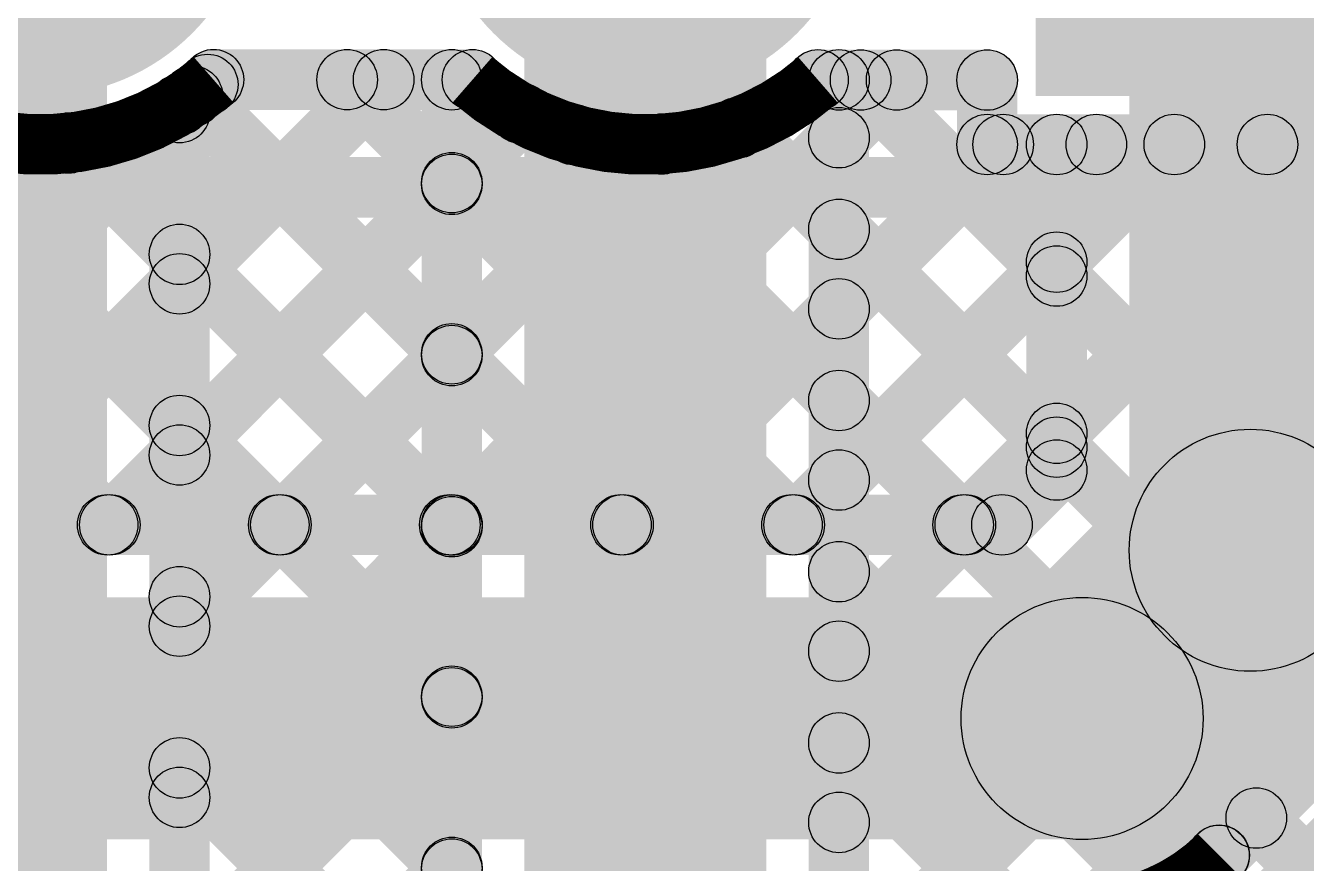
# Model space of a CAD drawing. Header units: millimetres. Extents: x -0.22 to 4.11, y -0.25 to 2.01.
# Drawn here: x 2.1508 to 2.3625, y 1.6149 to 1.7533 of the extents above; entities that cross this region are included whole.
import ezdxf

# ---------------------------------------------------------------- set-up
doc = ezdxf.new("R2010")
doc.units = ezdxf.units.MM
doc.header["$MEASUREMENT"] = 0
for name, color, linetype in [('BottomLayer', 5, 'Continuous'), ('BottomOverlay', 54, 'Continuous'), ('BottomSolder', 6, 'Continuous'), ('Mechanical2', 216, 'Continuous'), ('MultiLayer', 9, 'Continuous'), ('TopLayer', 1, 'Continuous'), ('TopSolder', 216, 'Continuous')]:
    doc.layers.add(name, color=color, linetype=linetype)

# ---------------------------------------------------------------- blocks, each defined once
blk = doc.blocks.new('HDR1X10_B_9')
at = {"layer": 'BottomLayer'}
blk.add_hatch(color=5, dxfattribs=at).paths.add_polyline_path([(-0.0315, 0.0315), (0.0315, 0.0315), (0.0315, -0.0315), (-0.0315, -0.0315)])
h = blk.add_hatch(color=5, dxfattribs=at)
edge = h.paths.add_edge_path()
edge.add_arc((0.1, 0), 0.0315, 0, 360)
h = blk.add_hatch(color=5, dxfattribs=at)
edge = h.paths.add_edge_path()
edge.add_arc((0.2, 0), 0.0315, 0, 360)
at = {"layer": 'BottomOverlay'}
blk.add_hatch(color=54, dxfattribs=at).paths.add_polyline_path([(0.95, 0.05394), (0.95, 0.04606), (-0.05, 0.04606), (-0.05, 0.05394)])
at = {"layer": 'BottomSolder'}
blk.add_hatch(color=6, dxfattribs=at).paths.add_polyline_path([(-0.0355, 0.0355), (0.0355, 0.0355), (0.0355, -0.0355), (-0.0355, -0.0355)])
h = blk.add_hatch(color=6, dxfattribs=at)
edge = h.paths.add_edge_path()
edge.add_arc((0.1, 0), 0.0355, 0, 360)
h = blk.add_hatch(color=6, dxfattribs=at)
edge = h.paths.add_edge_path()
edge.add_arc((0.2, 0), 0.0355, 0, 360)
at = {"layer": 'MultiLayer'}
blk.add_hatch(color=9, dxfattribs=at).paths.add_polyline_path([(-0.0315, 0.0315), (0.0315, 0.0315), (0.0315, -0.0315), (-0.0315, -0.0315)])
h = blk.add_hatch(color=9, dxfattribs=at)
edge = h.paths.add_edge_path()
edge.add_arc((0.1, 0), 0.0315, 0, 360)
h = blk.add_hatch(color=9, dxfattribs=at)
edge = h.paths.add_edge_path()
edge.add_arc((0.2, 0), 0.0315, 0, 360)
at = {"layer": 'TopLayer'}
blk.add_hatch(color=1, dxfattribs=at).paths.add_polyline_path([(-0.0315, 0.0315), (0.0315, 0.0315), (0.0315, -0.0315), (-0.0315, -0.0315)])
h = blk.add_hatch(color=1, dxfattribs=at)
edge = h.paths.add_edge_path()
edge.add_arc((0.1, 0), 0.0315, 0, 360)
h = blk.add_hatch(color=1, dxfattribs=at)
edge = h.paths.add_edge_path()
edge.add_arc((0.2, 0), 0.0315, 0, 360)
at = {"layer": 'TopSolder'}
blk.add_hatch(color=216, dxfattribs=at).paths.add_polyline_path([(-0.0355, 0.0355), (0.0355, 0.0355), (0.0355, -0.0355), (-0.0355, -0.0355)])
h = blk.add_hatch(color=216, dxfattribs=at)
edge = h.paths.add_edge_path()
edge.add_arc((0.1, 0), 0.0355, 0, 360)
h = blk.add_hatch(color=216, dxfattribs=at)
edge = h.paths.add_edge_path()
edge.add_arc((0.2, 0), 0.0355, 0, 360)

msp = doc.modelspace()

# ---------------------------------------------------------------- hatches: boundary and pattern name
at = {"layer": 'BottomLayer'}
for points in [[(2.16422, 1.32642), (2.14222, 1.32642), (2.14222, 1.77713), (2.16422, 1.77713)], [(2.27322, 0.93203), (2.23322, 0.93203), (2.23322, 1.77713), (2.27322, 1.77713)], [(2.18182, 1.73936), (2.18182, 1.74936), (2.22122, 1.74934), (2.22121, 1.73934)], [(2.18182, 1.73936), (2.18182, 1.74936), (2.22122, 1.74934), (2.22121, 1.73934)], [(2.28522, 1.73931), (2.28522, 1.74931), (2.30972, 1.74929), (2.30972, 1.73929)], [(2.28522, 1.73931), (2.28522, 1.74931), (2.30972, 1.74929), (2.30972, 1.73929)], [(2.17975, 1.70708), (2.17268, 1.71415), (2.20641, 1.74788), (2.21348, 1.74081)], [(2.17975, 1.70708), (2.17268, 1.71415), (2.20641, 1.74788), (2.21348, 1.74081)], [(2.17975, 1.73536), (2.17268, 1.74243), (2.17735, 1.7471), (2.18442, 1.74003)], [(2.17975, 1.73536), (2.17268, 1.74243), (2.17735, 1.7471), (2.18442, 1.74003)], [(2.20038, 1.74081), (2.20745, 1.74788), (2.22475, 1.73058), (2.21768, 1.72351)], [(2.20038, 1.74081), (2.20745, 1.74788), (2.22475, 1.73058), (2.21768, 1.72351)], [(2.28875, 1.73123), (2.28168, 1.7383), (2.29122, 1.74784), (2.29829, 1.74077)], [(2.28875, 1.73123), (2.28168, 1.7383), (2.29122, 1.74784), (2.29829, 1.74077)], [(2.28875, 1.61809), (2.28168, 1.62516), (2.4043, 1.74778), (2.41137, 1.74071)], [(2.28875, 1.61809), (2.28168, 1.62516), (2.4043, 1.74778), (2.41137, 1.74071)], [(2.28875, 1.5898), (2.28168, 1.59688), (2.43257, 1.74776), (2.43964, 1.74069)], [(2.28875, 1.5898), (2.28168, 1.59688), (2.43257, 1.74776), (2.43964, 1.74069)], [(2.28875, 1.56152), (2.28168, 1.56859), (2.46084, 1.74775), (2.46791, 1.74068)], [(2.28875, 1.56152), (2.28168, 1.56859), (2.46084, 1.74775), (2.46791, 1.74068)], [(2.28875, 1.53324), (2.28168, 1.54031), (2.48911, 1.74773), (2.49618, 1.74066)], [(2.28875, 1.53324), (2.28168, 1.54031), (2.48911, 1.74773), (2.49618, 1.74066)], [(2.28528, 1.74077), (2.29235, 1.74784), (3.68407, 0.35612), (3.677, 0.34905)], [(2.28528, 1.74077), (2.29235, 1.74784), (3.68407, 0.35612), (3.677, 0.34905)], [(2.17482, 1.73809), (2.18189, 1.74516), (2.22475, 1.7023), (2.21768, 1.69523)], [(2.17482, 1.73809), (2.18189, 1.74516), (2.22475, 1.7023), (2.21768, 1.69523)], [(2.22622, 0.94529), (2.21622, 0.94529), (2.21622, 1.74434), (2.22622, 1.74434)], [(2.22622, 0.94529), (2.21622, 0.94529), (2.21622, 1.74434), (2.22622, 1.74434)], [(2.29022, 0.93203), (2.28022, 0.93203), (2.28022, 1.74431), (2.29022, 1.74431)], [(2.29022, 0.93203), (2.28022, 0.93203), (2.28022, 1.74431), (2.29022, 1.74431)], [(2.31472, 1.73363), (2.30472, 1.73363), (2.30472, 1.74429), (2.31472, 1.74429)], [(2.31472, 1.73363), (2.30472, 1.73363), (2.30472, 1.74429), (2.31472, 1.74429)], [(2.18122, 1.33258), (2.17122, 1.33258), (2.17122, 1.74021), (2.18122, 1.74021)], [(2.18122, 1.33258), (2.17122, 1.33258), (2.17122, 1.74021), (2.18122, 1.74021)], [(2.30972, 1.72863), (2.30972, 1.73863), (2.39671, 1.73863), (2.39671, 1.72863)], [(2.30972, 1.72863), (2.30972, 1.73863), (2.39671, 1.73863), (2.39671, 1.72863)], [(2.28875, 1.64637), (2.28168, 1.65344), (2.3654, 1.73717), (2.37248, 1.7301)], [(2.28875, 1.67466), (2.28168, 1.68173), (2.33712, 1.73717), (2.34419, 1.7301)], [(2.28875, 1.70294), (2.28168, 1.71001), (2.30884, 1.73717), (2.31591, 1.7301)], [(2.28875, 1.64637), (2.28168, 1.65344), (2.3654, 1.73717), (2.37248, 1.7301)], [(2.28875, 1.67466), (2.28168, 1.68173), (2.33712, 1.73717), (2.34419, 1.7301)], [(2.28875, 1.70294), (2.28168, 1.71001), (2.30884, 1.73717), (2.31591, 1.7301)], [(2.32424, 1.7301), (2.33131, 1.73717), (3.68407, 0.38441), (3.677, 0.37734)], [(2.32424, 1.7301), (2.33131, 1.73717), (3.68407, 0.38441), (3.677, 0.37734)], [(2.35252, 1.7301), (2.35959, 1.73717), (3.68407, 0.41269), (3.677, 0.40562)], [(2.35252, 1.7301), (2.35959, 1.73717), (3.68407, 0.41269), (3.677, 0.40562)], [(2.17975, 1.67879), (2.17268, 1.68587), (2.21768, 1.73087), (2.22475, 1.72379)], [(2.17975, 1.67879), (2.17268, 1.68587), (2.21768, 1.73087), (2.22475, 1.72379)], [(2.28168, 1.71608), (2.28875, 1.72315), (3.68407, 0.32784), (3.677, 0.32077)], [(2.28168, 1.71608), (2.28875, 1.72315), (3.68407, 0.32784), (3.677, 0.32077)], [(2.17268, 1.71194), (2.17975, 1.71902), (2.22475, 1.67402), (2.21768, 1.66694)], [(2.17268, 1.71194), (2.17975, 1.71902), (2.22475, 1.67402), (2.21768, 1.66694)], [(2.17975, 1.65051), (2.17268, 1.65758), (2.21768, 1.70258), (2.22475, 1.69551)], [(2.17975, 1.65051), (2.17268, 1.65758), (2.21768, 1.70258), (2.22475, 1.69551)], [(2.28168, 1.6878), (2.28875, 1.69487), (3.68407, 0.29955), (3.677, 0.29248)], [(2.28168, 1.6878), (2.28875, 1.69487), (3.68407, 0.29955), (3.677, 0.29248)], [(2.17268, 1.68366), (2.17975, 1.69073), (2.22475, 1.64573), (2.21768, 1.63866)], [(2.17268, 1.68366), (2.17975, 1.69073), (2.22475, 1.64573), (2.21768, 1.63866)], [(2.17975, 1.62223), (2.17268, 1.6293), (2.21768, 1.6743), (2.22475, 1.66723)], [(2.17975, 1.62223), (2.17268, 1.6293), (2.21768, 1.6743), (2.22475, 1.66723)], [(2.28168, 1.65951), (2.28875, 1.66658), (3.68407, 0.27127), (3.677, 0.2642)], [(2.28168, 1.65951), (2.28875, 1.66658), (3.68407, 0.27127), (3.677, 0.2642)], [(2.17268, 1.65538), (2.17975, 1.66245), (2.22475, 1.61745), (2.21768, 1.61038)], [(2.17268, 1.65538), (2.17975, 1.66245), (2.22475, 1.61745), (2.21768, 1.61038)], [(2.17975, 1.59394), (2.17268, 1.60101), (2.21768, 1.64601), (2.22475, 1.63894)], [(2.17975, 1.59394), (2.17268, 1.60101), (2.21768, 1.64601), (2.22475, 1.63894)], [(2.28168, 1.63123), (2.28875, 1.6383), (3.68407, 0.24298), (3.677, 0.23591)], [(2.28168, 1.63123), (2.28875, 1.6383), (3.68407, 0.24298), (3.677, 0.23591)], [(2.17268, 1.62709), (2.17975, 1.63416), (2.22475, 1.58916), (2.21768, 1.58209)], [(2.17268, 1.62709), (2.17975, 1.63416), (2.22475, 1.58916), (2.21768, 1.58209)], [(2.17975, 1.56566), (2.17268, 1.57273), (2.21768, 1.61773), (2.22475, 1.61066)], [(2.17975, 1.56566), (2.17268, 1.57273), (2.21768, 1.61773), (2.22475, 1.61066)]]:
    msp.add_hatch(color=5, dxfattribs=at).paths.add_polyline_path(points)
h = msp.add_hatch(color=5, dxfattribs=at)
edge = h.paths.add_edge_path()
edge.add_arc((2.18182, 1.74436), 0.005, 0, 360)
h = msp.add_hatch(color=5, dxfattribs=at)
edge = h.paths.add_edge_path()
edge.add_arc((2.18182, 1.74436), 0.005, 0, 360)
h = msp.add_hatch(color=5, dxfattribs=at)
edge = h.paths.add_edge_path()
edge.add_arc((2.18182, 1.74436), 0.005, 0, 360)
h = msp.add_hatch(color=5, dxfattribs=at)
edge = h.paths.add_edge_path()
edge.add_arc((2.18182, 1.74436), 0.005, 0, 360)
h = msp.add_hatch(color=5, dxfattribs=at)
edge = h.paths.add_edge_path()
edge.add_arc((2.20392, 1.74435), 0.005, 0, 360)
h = msp.add_hatch(color=5, dxfattribs=at)
edge = h.paths.add_edge_path()
edge.add_arc((2.20392, 1.74435), 0.005, 0, 360)
h = msp.add_hatch(color=5, dxfattribs=at)
edge = h.paths.add_edge_path()
edge.add_arc((2.20995, 1.74435), 0.005, 0, 360)
h = msp.add_hatch(color=5, dxfattribs=at)
edge = h.paths.add_edge_path()
edge.add_arc((2.20995, 1.74435), 0.005, 0, 360)
h = msp.add_hatch(color=5, dxfattribs=at)
edge = h.paths.add_edge_path()
edge.add_arc((2.22122, 1.74434), 0.005, 0, 360)
h = msp.add_hatch(color=5, dxfattribs=at)
edge = h.paths.add_edge_path()
edge.add_arc((2.22122, 1.74434), 0.005, 0, 360)
h = msp.add_hatch(color=5, dxfattribs=at)
edge = h.paths.add_edge_path()
edge.add_arc((2.22122, 1.74434), 0.005, 0, 360)
h = msp.add_hatch(color=5, dxfattribs=at)
edge = h.paths.add_edge_path()
edge.add_arc((2.22122, 1.74434), 0.005, 0, 360)
h = msp.add_hatch(color=5, dxfattribs=at)
edge = h.paths.add_edge_path()
edge.add_arc((2.28522, 1.74431), 0.005, 0, 360)
h = msp.add_hatch(color=5, dxfattribs=at)
edge = h.paths.add_edge_path()
edge.add_arc((2.28522, 1.74431), 0.005, 0, 360)
h = msp.add_hatch(color=5, dxfattribs=at)
edge = h.paths.add_edge_path()
edge.add_arc((2.28522, 1.74431), 0.005, 0, 360)
h = msp.add_hatch(color=5, dxfattribs=at)
edge = h.paths.add_edge_path()
edge.add_arc((2.28522, 1.74431), 0.005, 0, 360)
h = msp.add_hatch(color=5, dxfattribs=at)
edge = h.paths.add_edge_path()
edge.add_arc((2.28881, 1.7443), 0.005, 0, 360)
h = msp.add_hatch(color=5, dxfattribs=at)
edge = h.paths.add_edge_path()
edge.add_arc((2.28881, 1.7443), 0.005, 0, 360)
h = msp.add_hatch(color=5, dxfattribs=at)
edge = h.paths.add_edge_path()
edge.add_arc((2.29476, 1.7443), 0.005, 0, 360)
h = msp.add_hatch(color=5, dxfattribs=at)
edge = h.paths.add_edge_path()
edge.add_arc((2.29476, 1.7443), 0.005, 0, 360)
h = msp.add_hatch(color=5, dxfattribs=at)
edge = h.paths.add_edge_path()
edge.add_arc((2.30972, 1.74429), 0.005, 0, 360)
h = msp.add_hatch(color=5, dxfattribs=at)
edge = h.paths.add_edge_path()
edge.add_arc((2.30972, 1.74429), 0.005, 0, 360)
h = msp.add_hatch(color=5, dxfattribs=at)
edge = h.paths.add_edge_path()
edge.add_arc((2.30972, 1.74429), 0.005, 0, 360)
h = msp.add_hatch(color=5, dxfattribs=at)
edge = h.paths.add_edge_path()
edge.add_arc((2.30972, 1.74429), 0.005, 0, 360)
h = msp.add_hatch(color=5, dxfattribs=at)
edge = h.paths.add_edge_path()
edge.add_arc((2.18088, 1.74356), 0.005, 0, 360)
h = msp.add_hatch(color=5, dxfattribs=at)
edge = h.paths.add_edge_path()
edge.add_arc((2.18088, 1.74356), 0.005, 0, 360)
h = msp.add_hatch(color=5, dxfattribs=at)
edge = h.paths.add_edge_path()
edge.add_arc((2.17622, 1.74021), 0.005, 0, 360)
h = msp.add_hatch(color=5, dxfattribs=at)
edge = h.paths.add_edge_path()
edge.add_arc((2.17622, 1.74021), 0.005, 0, 360)
h = msp.add_hatch(color=5, dxfattribs=at)
edge = h.paths.add_edge_path()
edge.add_arc((2.17622, 1.74021), 0.005, 0, 360)
h = msp.add_hatch(color=5, dxfattribs=at)
edge = h.paths.add_edge_path()
edge.add_arc((2.17622, 1.74021), 0.005, 0, 360)
h = msp.add_hatch(color=5, dxfattribs=at)
edge = h.paths.add_edge_path()
edge.add_arc((2.17835, 1.74163), 0.005, 0, 360)
h = msp.add_hatch(color=5, dxfattribs=at)
edge = h.paths.add_edge_path()
edge.add_arc((2.17835, 1.74163), 0.005, 0, 360)
h = msp.add_hatch(color=5, dxfattribs=at)
edge = h.paths.add_edge_path()
edge.add_arc((2.17622, 1.7389), 0.005, 0, 360)
h = msp.add_hatch(color=5, dxfattribs=at)
edge = h.paths.add_edge_path()
edge.add_arc((2.17622, 1.7389), 0.005, 0, 360)
h = msp.add_hatch(color=5, dxfattribs=at)
edge = h.paths.add_edge_path()
edge.add_arc((2.28522, 1.73476), 0.005, 0, 360)
h = msp.add_hatch(color=5, dxfattribs=at)
edge = h.paths.add_edge_path()
edge.add_arc((2.28522, 1.73476), 0.005, 0, 360)
h = msp.add_hatch(color=5, dxfattribs=at)
edge = h.paths.add_edge_path()
edge.add_arc((2.30972, 1.73363), 0.005, 0, 360)
h = msp.add_hatch(color=5, dxfattribs=at)
edge = h.paths.add_edge_path()
edge.add_arc((2.30972, 1.73363), 0.005, 0, 360)
h = msp.add_hatch(color=5, dxfattribs=at)
edge = h.paths.add_edge_path()
edge.add_arc((2.30972, 1.73363), 0.005, 0, 360)
h = msp.add_hatch(color=5, dxfattribs=at)
edge = h.paths.add_edge_path()
edge.add_arc((2.30972, 1.73363), 0.005, 0, 360)
h = msp.add_hatch(color=5, dxfattribs=at)
edge = h.paths.add_edge_path()
edge.add_arc((2.31237, 1.73363), 0.005, 0, 360)
h = msp.add_hatch(color=5, dxfattribs=at)
edge = h.paths.add_edge_path()
edge.add_arc((2.31237, 1.73363), 0.005, 0, 360)
h = msp.add_hatch(color=5, dxfattribs=at)
edge = h.paths.add_edge_path()
edge.add_arc((2.32777, 1.73363), 0.005, 0, 360)
h = msp.add_hatch(color=5, dxfattribs=at)
edge = h.paths.add_edge_path()
edge.add_arc((2.32777, 1.73363), 0.005, 0, 360)
h = msp.add_hatch(color=5, dxfattribs=at)
edge = h.paths.add_edge_path()
edge.add_arc((2.34066, 1.73363), 0.005, 0, 360)
h = msp.add_hatch(color=5, dxfattribs=at)
edge = h.paths.add_edge_path()
edge.add_arc((2.34066, 1.73363), 0.005, 0, 360)
h = msp.add_hatch(color=5, dxfattribs=at)
edge = h.paths.add_edge_path()
edge.add_arc((2.35606, 1.73363), 0.005, 0, 360)
h = msp.add_hatch(color=5, dxfattribs=at)
edge = h.paths.add_edge_path()
edge.add_arc((2.35606, 1.73363), 0.005, 0, 360)
h = msp.add_hatch(color=5, dxfattribs=at)
edge = h.paths.add_edge_path()
edge.add_arc((2.22122, 1.72733), 0.005, 0, 360)
h = msp.add_hatch(color=5, dxfattribs=at)
edge = h.paths.add_edge_path()
edge.add_arc((2.22122, 1.72733), 0.005, 0, 360)
h = msp.add_hatch(color=5, dxfattribs=at)
edge = h.paths.add_edge_path()
edge.add_arc((2.22122, 1.72705), 0.005, 0, 360)
h = msp.add_hatch(color=5, dxfattribs=at)
edge = h.paths.add_edge_path()
edge.add_arc((2.22122, 1.72705), 0.005, 0, 360)
h = msp.add_hatch(color=5, dxfattribs=at)
edge = h.paths.add_edge_path()
edge.add_arc((2.28522, 1.71962), 0.005, 0, 360)
h = msp.add_hatch(color=5, dxfattribs=at)
edge = h.paths.add_edge_path()
edge.add_arc((2.28522, 1.71962), 0.005, 0, 360)
h = msp.add_hatch(color=5, dxfattribs=at)
edge = h.paths.add_edge_path()
edge.add_arc((2.17622, 1.71548), 0.005, 0, 360)
h = msp.add_hatch(color=5, dxfattribs=at)
edge = h.paths.add_edge_path()
edge.add_arc((2.17622, 1.71548), 0.005, 0, 360)
h = msp.add_hatch(color=5, dxfattribs=at)
edge = h.paths.add_edge_path()
edge.add_arc((2.17622, 1.71061), 0.005, 0, 360)
h = msp.add_hatch(color=5, dxfattribs=at)
edge = h.paths.add_edge_path()
edge.add_arc((2.17622, 1.71061), 0.005, 0, 360)
h = msp.add_hatch(color=5, dxfattribs=at)
edge = h.paths.add_edge_path()
edge.add_arc((2.28522, 1.70648), 0.005, 0, 360)
h = msp.add_hatch(color=5, dxfattribs=at)
edge = h.paths.add_edge_path()
edge.add_arc((2.28522, 1.70648), 0.005, 0, 360)
h = msp.add_hatch(color=5, dxfattribs=at)
edge = h.paths.add_edge_path()
edge.add_arc((2.22122, 1.69905), 0.005, 0, 360)
h = msp.add_hatch(color=5, dxfattribs=at)
edge = h.paths.add_edge_path()
edge.add_arc((2.22122, 1.69905), 0.005, 0, 360)
h = msp.add_hatch(color=5, dxfattribs=at)
edge = h.paths.add_edge_path()
edge.add_arc((2.22122, 1.69876), 0.005, 0, 360)
h = msp.add_hatch(color=5, dxfattribs=at)
edge = h.paths.add_edge_path()
edge.add_arc((2.22122, 1.69876), 0.005, 0, 360)
h = msp.add_hatch(color=5, dxfattribs=at)
edge = h.paths.add_edge_path()
edge.add_arc((2.28522, 1.69133), 0.005, 0, 360)
h = msp.add_hatch(color=5, dxfattribs=at)
edge = h.paths.add_edge_path()
edge.add_arc((2.28522, 1.69133), 0.005, 0, 360)
h = msp.add_hatch(color=5, dxfattribs=at)
edge = h.paths.add_edge_path()
edge.add_arc((2.17622, 1.6872), 0.005, 0, 360)
h = msp.add_hatch(color=5, dxfattribs=at)
edge = h.paths.add_edge_path()
edge.add_arc((2.17622, 1.6872), 0.005, 0, 360)
h = msp.add_hatch(color=5, dxfattribs=at)
edge = h.paths.add_edge_path()
edge.add_arc((2.17622, 1.68233), 0.005, 0, 360)
h = msp.add_hatch(color=5, dxfattribs=at)
edge = h.paths.add_edge_path()
edge.add_arc((2.17622, 1.68233), 0.005, 0, 360)
h = msp.add_hatch(color=5, dxfattribs=at)
edge = h.paths.add_edge_path()
edge.add_arc((2.28522, 1.67819), 0.005, 0, 360)
h = msp.add_hatch(color=5, dxfattribs=at)
edge = h.paths.add_edge_path()
edge.add_arc((2.28522, 1.67819), 0.005, 0, 360)
h = msp.add_hatch(color=5, dxfattribs=at)
edge = h.paths.add_edge_path()
edge.add_arc((2.22122, 1.67076), 0.005, 0, 360)
h = msp.add_hatch(color=5, dxfattribs=at)
edge = h.paths.add_edge_path()
edge.add_arc((2.22122, 1.67076), 0.005, 0, 360)
h = msp.add_hatch(color=5, dxfattribs=at)
edge = h.paths.add_edge_path()
edge.add_arc((2.22122, 1.67048), 0.005, 0, 360)
h = msp.add_hatch(color=5, dxfattribs=at)
edge = h.paths.add_edge_path()
edge.add_arc((2.22122, 1.67048), 0.005, 0, 360)
h = msp.add_hatch(color=5, dxfattribs=at)
edge = h.paths.add_edge_path()
edge.add_arc((2.28522, 1.66305), 0.005, 0, 360)
h = msp.add_hatch(color=5, dxfattribs=at)
edge = h.paths.add_edge_path()
edge.add_arc((2.28522, 1.66305), 0.005, 0, 360)
h = msp.add_hatch(color=5, dxfattribs=at)
edge = h.paths.add_edge_path()
edge.add_arc((2.17622, 1.65891), 0.005, 0, 360)
h = msp.add_hatch(color=5, dxfattribs=at)
edge = h.paths.add_edge_path()
edge.add_arc((2.17622, 1.65891), 0.005, 0, 360)
h = msp.add_hatch(color=5, dxfattribs=at)
edge = h.paths.add_edge_path()
edge.add_arc((2.17622, 1.65405), 0.005, 0, 360)
h = msp.add_hatch(color=5, dxfattribs=at)
edge = h.paths.add_edge_path()
edge.add_arc((2.17622, 1.65405), 0.005, 0, 360)
h = msp.add_hatch(color=5, dxfattribs=at)
edge = h.paths.add_edge_path()
edge.add_arc((2.28522, 1.64991), 0.005, 0, 360)
h = msp.add_hatch(color=5, dxfattribs=at)
edge = h.paths.add_edge_path()
edge.add_arc((2.28522, 1.64991), 0.005, 0, 360)
h = msp.add_hatch(color=5, dxfattribs=at)
edge = h.paths.add_edge_path()
edge.add_arc((2.22122, 1.64248), 0.005, 0, 360)
h = msp.add_hatch(color=5, dxfattribs=at)
edge = h.paths.add_edge_path()
edge.add_arc((2.22122, 1.64248), 0.005, 0, 360)
h = msp.add_hatch(color=5, dxfattribs=at)
edge = h.paths.add_edge_path()
edge.add_arc((2.22122, 1.6422), 0.005, 0, 360)
h = msp.add_hatch(color=5, dxfattribs=at)
edge = h.paths.add_edge_path()
edge.add_arc((2.22122, 1.6422), 0.005, 0, 360)
h = msp.add_hatch(color=5, dxfattribs=at)
edge = h.paths.add_edge_path()
edge.add_arc((2.28522, 1.63476), 0.005, 0, 360)
h = msp.add_hatch(color=5, dxfattribs=at)
edge = h.paths.add_edge_path()
edge.add_arc((2.28522, 1.63476), 0.005, 0, 360)
h = msp.add_hatch(color=5, dxfattribs=at)
edge = h.paths.add_edge_path()
edge.add_arc((2.17622, 1.63063), 0.005, 0, 360)
h = msp.add_hatch(color=5, dxfattribs=at)
edge = h.paths.add_edge_path()
edge.add_arc((2.17622, 1.63063), 0.005, 0, 360)
h = msp.add_hatch(color=5, dxfattribs=at)
edge = h.paths.add_edge_path()
edge.add_arc((2.17622, 1.62576), 0.005, 0, 360)
h = msp.add_hatch(color=5, dxfattribs=at)
edge = h.paths.add_edge_path()
edge.add_arc((2.17622, 1.62576), 0.005, 0, 360)
h = msp.add_hatch(color=5, dxfattribs=at)
edge = h.paths.add_edge_path()
edge.add_arc((2.28522, 1.62162), 0.005, 0, 360)
h = msp.add_hatch(color=5, dxfattribs=at)
edge = h.paths.add_edge_path()
edge.add_arc((2.28522, 1.62162), 0.005, 0, 360)
h = msp.add_hatch(color=5, dxfattribs=at)
edge = h.paths.add_edge_path()
edge.add_arc((2.22122, 1.61419), 0.005, 0, 360)
h = msp.add_hatch(color=5, dxfattribs=at)
edge = h.paths.add_edge_path()
edge.add_arc((2.22122, 1.61419), 0.005, 0, 360)
h = msp.add_hatch(color=5, dxfattribs=at)
edge = h.paths.add_edge_path()
edge.add_arc((2.22122, 1.61391), 0.005, 0, 360)
h = msp.add_hatch(color=5, dxfattribs=at)
edge = h.paths.add_edge_path()
edge.add_arc((2.22122, 1.61391), 0.005, 0, 360)
at = {"layer": 'Mechanical2'}
msp.add_hatch(color=216, dxfattribs=at).paths.add_polyline_path([(1.403, 1.72156), (1.403, 1.73156), (2.406, 1.73156), (2.406, 1.72156)])
at = {"layer": 'TopLayer'}
for points in [[(2.37322, 1.66659), (2.33322, 1.66659), (2.33322, 1.77713), (2.37322, 1.77713)], [(2.18182, 1.73936), (2.18182, 1.74936), (2.22464, 1.74934), (2.22464, 1.73934)], [(2.18182, 1.73936), (2.18182, 1.74936), (2.22464, 1.74934), (2.22464, 1.73934)], [(2.28176, 1.73931), (2.28176, 1.74931), (2.30972, 1.74929), (2.30972, 1.73929)], [(2.28176, 1.73931), (2.28176, 1.74931), (2.30972, 1.74929), (2.30972, 1.73929)], [(2.08719, 1.74087), (2.09426, 1.74794), (2.16787, 1.67433), (2.1608, 1.66726)], [(2.08719, 1.74087), (2.09426, 1.74794), (2.16787, 1.67433), (2.1608, 1.66726)], [(2.11165, 1.66726), (2.10458, 1.67433), (2.17735, 1.7471), (2.18442, 1.74003)], [(2.11165, 1.66726), (2.10458, 1.67433), (2.17735, 1.7471), (2.18442, 1.74003)], [(2.11548, 1.74086), (2.12256, 1.74793), (2.19615, 1.67433), (2.18908, 1.66726)], [(2.11548, 1.74086), (2.12256, 1.74793), (2.19615, 1.67433), (2.18908, 1.66726)], [(2.13819, 1.38267), (2.13112, 1.38974), (2.48911, 1.74773), (2.49618, 1.74066)], [(2.13819, 1.38267), (2.13112, 1.38974), (2.48911, 1.74773), (2.49618, 1.74066)], [(2.13994, 1.66726), (2.13286, 1.67433), (2.20641, 1.74788), (2.21348, 1.74081)], [(2.13994, 1.66726), (2.13286, 1.67433), (2.20641, 1.74788), (2.21348, 1.74081)], [(2.20038, 1.74081), (2.20745, 1.74788), (2.28101, 1.67433), (2.27393, 1.66726)], [(2.20038, 1.74081), (2.20745, 1.74788), (2.28101, 1.67433), (2.27393, 1.66726)], [(2.22479, 1.66726), (2.21772, 1.67433), (2.29122, 1.74784), (2.29829, 1.74077)], [(2.22479, 1.66726), (2.21772, 1.67433), (2.29122, 1.74784), (2.29829, 1.74077)], [(2.28528, 1.74077), (2.29235, 1.74784), (2.32475, 1.71544), (2.31768, 1.70837)], [(2.28528, 1.74077), (2.29235, 1.74784), (2.32475, 1.71544), (2.31768, 1.70837)], [(2.17482, 1.73809), (2.18189, 1.74516), (2.25272, 1.67433), (2.24565, 1.66726)], [(2.17482, 1.73809), (2.18189, 1.74516), (2.25272, 1.67433), (2.24565, 1.66726)], [(2.31472, 1.73363), (2.30472, 1.73363), (2.30472, 1.74429), (2.31472, 1.74429)], [(2.31472, 1.73363), (2.30472, 1.73363), (2.30472, 1.74429), (2.31472, 1.74429)], [(2.16822, 1.66726), (2.16115, 1.67433), (2.22914, 1.74232), (2.23621, 1.73525)], [(2.16822, 1.66726), (2.16115, 1.67433), (2.22914, 1.74232), (2.23621, 1.73525)], [(2.2377, 1.73178), (2.24477, 1.73885), (2.30929, 1.67433), (2.30222, 1.66726)], [(2.2377, 1.73178), (2.24477, 1.73885), (2.30929, 1.67433), (2.30222, 1.66726)], [(2.26491, 1.73285), (2.27198, 1.73992), (2.32475, 1.68715), (2.31768, 1.68008)], [(2.26491, 1.73285), (2.27198, 1.73992), (2.32475, 1.68715), (2.31768, 1.68008)], [(2.30972, 1.72863), (2.30972, 1.73863), (2.32122, 1.73863), (2.32122, 1.72863)], [(2.30972, 1.72863), (2.30972, 1.73863), (2.32122, 1.73863), (2.32122, 1.72863)], [(2.15429, 1.73034), (2.16136, 1.73741), (2.22444, 1.67433), (2.21737, 1.66726)], [(2.15429, 1.73034), (2.16136, 1.73741), (2.22444, 1.67433), (2.21737, 1.66726)], [(2.1965, 1.66726), (2.18943, 1.67433), (2.25235, 1.73725), (2.25942, 1.73018)], [(2.1965, 1.66726), (2.18943, 1.67433), (2.25235, 1.73725), (2.25942, 1.73018)], [(2.25307, 1.66726), (2.246, 1.67433), (2.30884, 1.73717), (2.31591, 1.7301)], [(2.25307, 1.66726), (2.246, 1.67433), (2.30884, 1.73717), (2.31591, 1.7301)], [(2.32622, 1.67985), (2.31622, 1.67985), (2.31622, 1.73363), (2.32622, 1.73363)], [(2.32622, 1.67985), (2.31622, 1.67985), (2.31622, 1.73363), (2.32622, 1.73363)], [(2.28136, 1.66726), (2.27429, 1.67433), (2.31768, 1.71773), (2.32475, 1.71066)], [(2.28136, 1.66726), (2.27429, 1.67433), (2.31768, 1.71773), (2.32475, 1.71066)], [(2.30964, 1.66726), (2.30257, 1.67433), (2.31768, 1.68944), (2.32475, 1.68237)], [(2.30964, 1.66726), (2.30257, 1.67433), (2.31768, 1.68944), (2.32475, 1.68237)], [(2.3157, 1.66726), (2.30863, 1.67433), (2.31768, 1.68338), (2.32475, 1.67631)], [(2.3157, 1.66726), (2.30863, 1.67433), (2.31768, 1.68338), (2.32475, 1.67631)], [(2.33956, 1.62465), (2.31128, 1.65294), (2.33908, 1.68073), (2.36736, 1.65245)], [(1.90353, 1.6658), (1.90353, 1.6758), (2.31217, 1.6758), (2.31217, 1.6658)], [(1.90353, 1.6658), (1.90353, 1.6758), (2.31217, 1.6758), (2.31217, 1.6658)], [(1.90353, 1.6188), (1.90353, 1.6588), (2.32542, 1.6588), (2.32542, 1.6188)], [(2.35161, 1.61266), (2.34454, 1.61973), (2.37228, 1.64747), (2.37935, 1.6404)], [(2.35161, 1.61266), (2.34454, 1.61973), (2.37228, 1.64747), (2.37935, 1.6404)], [(2.35068, 1.6188), (2.35775, 1.62587), (2.59388, 1.38974), (2.58681, 1.38267)], [(2.35068, 1.6188), (2.35775, 1.62587), (2.59388, 1.38974), (2.58681, 1.38267)]]:
    msp.add_hatch(color=1, dxfattribs=at).paths.add_polyline_path(points)
h = msp.add_hatch(color=1, dxfattribs=at)
edge = h.paths.add_edge_path()
edge.add_arc((2.18182, 1.74436), 0.005, 0, 360)
h = msp.add_hatch(color=1, dxfattribs=at)
edge = h.paths.add_edge_path()
edge.add_arc((2.18182, 1.74436), 0.005, 0, 360)
h = msp.add_hatch(color=1, dxfattribs=at)
edge = h.paths.add_edge_path()
edge.add_arc((2.18182, 1.74436), 0.005, 0, 360)
h = msp.add_hatch(color=1, dxfattribs=at)
edge = h.paths.add_edge_path()
edge.add_arc((2.18182, 1.74436), 0.005, 0, 360)
h = msp.add_hatch(color=1, dxfattribs=at)
edge = h.paths.add_edge_path()
edge.add_arc((2.20392, 1.74435), 0.005, 0, 360)
h = msp.add_hatch(color=1, dxfattribs=at)
edge = h.paths.add_edge_path()
edge.add_arc((2.20392, 1.74435), 0.005, 0, 360)
h = msp.add_hatch(color=1, dxfattribs=at)
edge = h.paths.add_edge_path()
edge.add_arc((2.20995, 1.74435), 0.005, 0, 360)
h = msp.add_hatch(color=1, dxfattribs=at)
edge = h.paths.add_edge_path()
edge.add_arc((2.20995, 1.74435), 0.005, 0, 360)
h = msp.add_hatch(color=1, dxfattribs=at)
edge = h.paths.add_edge_path()
edge.add_arc((2.22464, 1.74434), 0.005, 0, 360)
h = msp.add_hatch(color=1, dxfattribs=at)
edge = h.paths.add_edge_path()
edge.add_arc((2.22464, 1.74434), 0.005, 0, 360)
h = msp.add_hatch(color=1, dxfattribs=at)
edge = h.paths.add_edge_path()
edge.add_arc((2.22464, 1.74434), 0.005, 0, 360)
h = msp.add_hatch(color=1, dxfattribs=at)
edge = h.paths.add_edge_path()
edge.add_arc((2.22464, 1.74434), 0.005, 0, 360)
h = msp.add_hatch(color=1, dxfattribs=at)
edge = h.paths.add_edge_path()
edge.add_arc((2.28176, 1.74431), 0.005, 0, 360)
h = msp.add_hatch(color=1, dxfattribs=at)
edge = h.paths.add_edge_path()
edge.add_arc((2.28176, 1.74431), 0.005, 0, 360)
h = msp.add_hatch(color=1, dxfattribs=at)
edge = h.paths.add_edge_path()
edge.add_arc((2.28176, 1.74431), 0.005, 0, 360)
h = msp.add_hatch(color=1, dxfattribs=at)
edge = h.paths.add_edge_path()
edge.add_arc((2.28176, 1.74431), 0.005, 0, 360)
h = msp.add_hatch(color=1, dxfattribs=at)
edge = h.paths.add_edge_path()
edge.add_arc((2.28881, 1.7443), 0.005, 0, 360)
h = msp.add_hatch(color=1, dxfattribs=at)
edge = h.paths.add_edge_path()
edge.add_arc((2.28881, 1.7443), 0.005, 0, 360)
h = msp.add_hatch(color=1, dxfattribs=at)
edge = h.paths.add_edge_path()
edge.add_arc((2.29476, 1.7443), 0.005, 0, 360)
h = msp.add_hatch(color=1, dxfattribs=at)
edge = h.paths.add_edge_path()
edge.add_arc((2.29476, 1.7443), 0.005, 0, 360)
h = msp.add_hatch(color=1, dxfattribs=at)
edge = h.paths.add_edge_path()
edge.add_arc((2.30972, 1.74429), 0.005, 0, 360)
h = msp.add_hatch(color=1, dxfattribs=at)
edge = h.paths.add_edge_path()
edge.add_arc((2.30972, 1.74429), 0.005, 0, 360)
h = msp.add_hatch(color=1, dxfattribs=at)
edge = h.paths.add_edge_path()
edge.add_arc((2.30972, 1.74429), 0.005, 0, 360)
h = msp.add_hatch(color=1, dxfattribs=at)
edge = h.paths.add_edge_path()
edge.add_arc((2.30972, 1.74429), 0.005, 0, 360)
h = msp.add_hatch(color=1, dxfattribs=at)
edge = h.paths.add_edge_path()
edge.add_arc((2.18088, 1.74356), 0.005, 0, 360)
h = msp.add_hatch(color=1, dxfattribs=at)
edge = h.paths.add_edge_path()
edge.add_arc((2.18088, 1.74356), 0.005, 0, 360)
h = msp.add_hatch(color=1, dxfattribs=at)
edge = h.paths.add_edge_path()
edge.add_arc((2.17835, 1.74163), 0.005, 0, 360)
h = msp.add_hatch(color=1, dxfattribs=at)
edge = h.paths.add_edge_path()
edge.add_arc((2.17835, 1.74163), 0.005, 0, 360)
h = msp.add_hatch(color=1, dxfattribs=at)
edge = h.paths.add_edge_path()
edge.add_arc((2.23268, 1.73879), 0.005, 0, 360)
h = msp.add_hatch(color=1, dxfattribs=at)
edge = h.paths.add_edge_path()
edge.add_arc((2.23268, 1.73879), 0.005, 0, 360)
h = msp.add_hatch(color=1, dxfattribs=at)
edge = h.paths.add_edge_path()
edge.add_arc((2.26845, 1.73639), 0.005, 0, 360)
h = msp.add_hatch(color=1, dxfattribs=at)
edge = h.paths.add_edge_path()
edge.add_arc((2.26845, 1.73639), 0.005, 0, 360)
h = msp.add_hatch(color=1, dxfattribs=at)
edge = h.paths.add_edge_path()
edge.add_arc((2.15782, 1.73388), 0.005, 0, 360)
h = msp.add_hatch(color=1, dxfattribs=at)
edge = h.paths.add_edge_path()
edge.add_arc((2.15782, 1.73388), 0.005, 0, 360)
h = msp.add_hatch(color=1, dxfattribs=at)
edge = h.paths.add_edge_path()
edge.add_arc((2.24124, 1.73531), 0.005, 0, 360)
h = msp.add_hatch(color=1, dxfattribs=at)
edge = h.paths.add_edge_path()
edge.add_arc((2.24124, 1.73531), 0.005, 0, 360)
h = msp.add_hatch(color=1, dxfattribs=at)
edge = h.paths.add_edge_path()
edge.add_arc((2.25589, 1.73371), 0.005, 0, 360)
h = msp.add_hatch(color=1, dxfattribs=at)
edge = h.paths.add_edge_path()
edge.add_arc((2.25589, 1.73371), 0.005, 0, 360)
h = msp.add_hatch(color=1, dxfattribs=at)
edge = h.paths.add_edge_path()
edge.add_arc((2.30972, 1.73363), 0.005, 0, 360)
h = msp.add_hatch(color=1, dxfattribs=at)
edge = h.paths.add_edge_path()
edge.add_arc((2.30972, 1.73363), 0.005, 0, 360)
h = msp.add_hatch(color=1, dxfattribs=at)
edge = h.paths.add_edge_path()
edge.add_arc((2.30972, 1.73363), 0.005, 0, 360)
h = msp.add_hatch(color=1, dxfattribs=at)
edge = h.paths.add_edge_path()
edge.add_arc((2.30972, 1.73363), 0.005, 0, 360)
h = msp.add_hatch(color=1, dxfattribs=at)
edge = h.paths.add_edge_path()
edge.add_arc((2.31237, 1.73363), 0.005, 0, 360)
h = msp.add_hatch(color=1, dxfattribs=at)
edge = h.paths.add_edge_path()
edge.add_arc((2.31237, 1.73363), 0.005, 0, 360)
h = msp.add_hatch(color=1, dxfattribs=at)
edge = h.paths.add_edge_path()
edge.add_arc((2.32122, 1.73363), 0.005, 0, 360)
h = msp.add_hatch(color=1, dxfattribs=at)
edge = h.paths.add_edge_path()
edge.add_arc((2.32122, 1.73363), 0.005, 0, 360)
h = msp.add_hatch(color=1, dxfattribs=at)
edge = h.paths.add_edge_path()
edge.add_arc((2.32122, 1.73363), 0.005, 0, 360)
h = msp.add_hatch(color=1, dxfattribs=at)
edge = h.paths.add_edge_path()
edge.add_arc((2.32122, 1.73363), 0.005, 0, 360)
h = msp.add_hatch(color=1, dxfattribs=at)
edge = h.paths.add_edge_path()
edge.add_arc((2.32122, 1.71419), 0.005, 0, 360)
h = msp.add_hatch(color=1, dxfattribs=at)
edge = h.paths.add_edge_path()
edge.add_arc((2.32122, 1.71419), 0.005, 0, 360)
h = msp.add_hatch(color=1, dxfattribs=at)
edge = h.paths.add_edge_path()
edge.add_arc((2.32122, 1.7119), 0.005, 0, 360)
h = msp.add_hatch(color=1, dxfattribs=at)
edge = h.paths.add_edge_path()
edge.add_arc((2.32122, 1.7119), 0.005, 0, 360)
h = msp.add_hatch(color=1, dxfattribs=at)
edge = h.paths.add_edge_path()
edge.add_arc((2.32122, 1.68591), 0.005, 0, 360)
h = msp.add_hatch(color=1, dxfattribs=at)
edge = h.paths.add_edge_path()
edge.add_arc((2.32122, 1.68591), 0.005, 0, 360)
h = msp.add_hatch(color=1, dxfattribs=at)
edge = h.paths.add_edge_path()
edge.add_arc((2.32122, 1.68362), 0.005, 0, 360)
h = msp.add_hatch(color=1, dxfattribs=at)
edge = h.paths.add_edge_path()
edge.add_arc((2.32122, 1.68362), 0.005, 0, 360)
h = msp.add_hatch(color=1, dxfattribs=at)
edge = h.paths.add_edge_path()
edge.add_arc((2.35322, 1.66659), 0.02, 0, 360)
h = msp.add_hatch(color=1, dxfattribs=at)
edge = h.paths.add_edge_path()
edge.add_arc((2.35322, 1.66659), 0.02, 0, 360)
h = msp.add_hatch(color=1, dxfattribs=at)
edge = h.paths.add_edge_path()
edge.add_arc((2.32122, 1.67985), 0.005, 0, 360)
h = msp.add_hatch(color=1, dxfattribs=at)
edge = h.paths.add_edge_path()
edge.add_arc((2.32122, 1.67985), 0.005, 0, 360)
h = msp.add_hatch(color=1, dxfattribs=at)
edge = h.paths.add_edge_path()
edge.add_arc((2.32122, 1.67985), 0.005, 0, 360)
h = msp.add_hatch(color=1, dxfattribs=at)
edge = h.paths.add_edge_path()
edge.add_arc((2.32122, 1.67985), 0.005, 0, 360)
h = msp.add_hatch(color=1, dxfattribs=at)
edge = h.paths.add_edge_path()
edge.add_arc((2.16433, 1.6708), 0.005, 0, 360)
h = msp.add_hatch(color=1, dxfattribs=at)
edge = h.paths.add_edge_path()
edge.add_arc((2.16433, 1.6708), 0.005, 0, 360)
h = msp.add_hatch(color=1, dxfattribs=at)
edge = h.paths.add_edge_path()
edge.add_arc((2.16468, 1.6708), 0.005, 0, 360)
h = msp.add_hatch(color=1, dxfattribs=at)
edge = h.paths.add_edge_path()
edge.add_arc((2.16468, 1.6708), 0.005, 0, 360)
h = msp.add_hatch(color=1, dxfattribs=at)
edge = h.paths.add_edge_path()
edge.add_arc((2.19262, 1.6708), 0.005, 0, 360)
h = msp.add_hatch(color=1, dxfattribs=at)
edge = h.paths.add_edge_path()
edge.add_arc((2.19262, 1.6708), 0.005, 0, 360)
h = msp.add_hatch(color=1, dxfattribs=at)
edge = h.paths.add_edge_path()
edge.add_arc((2.19297, 1.6708), 0.005, 0, 360)
h = msp.add_hatch(color=1, dxfattribs=at)
edge = h.paths.add_edge_path()
edge.add_arc((2.19297, 1.6708), 0.005, 0, 360)
h = msp.add_hatch(color=1, dxfattribs=at)
edge = h.paths.add_edge_path()
edge.add_arc((2.2209, 1.6708), 0.005, 0, 360)
h = msp.add_hatch(color=1, dxfattribs=at)
edge = h.paths.add_edge_path()
edge.add_arc((2.2209, 1.6708), 0.005, 0, 360)
h = msp.add_hatch(color=1, dxfattribs=at)
edge = h.paths.add_edge_path()
edge.add_arc((2.22125, 1.6708), 0.005, 0, 360)
h = msp.add_hatch(color=1, dxfattribs=at)
edge = h.paths.add_edge_path()
edge.add_arc((2.22125, 1.6708), 0.005, 0, 360)
h = msp.add_hatch(color=1, dxfattribs=at)
edge = h.paths.add_edge_path()
edge.add_arc((2.24919, 1.6708), 0.005, 0, 360)
h = msp.add_hatch(color=1, dxfattribs=at)
edge = h.paths.add_edge_path()
edge.add_arc((2.24919, 1.6708), 0.005, 0, 360)
h = msp.add_hatch(color=1, dxfattribs=at)
edge = h.paths.add_edge_path()
edge.add_arc((2.24954, 1.6708), 0.005, 0, 360)
h = msp.add_hatch(color=1, dxfattribs=at)
edge = h.paths.add_edge_path()
edge.add_arc((2.24954, 1.6708), 0.005, 0, 360)
h = msp.add_hatch(color=1, dxfattribs=at)
edge = h.paths.add_edge_path()
edge.add_arc((2.27747, 1.6708), 0.005, 0, 360)
h = msp.add_hatch(color=1, dxfattribs=at)
edge = h.paths.add_edge_path()
edge.add_arc((2.27747, 1.6708), 0.005, 0, 360)
h = msp.add_hatch(color=1, dxfattribs=at)
edge = h.paths.add_edge_path()
edge.add_arc((2.27782, 1.6708), 0.005, 0, 360)
h = msp.add_hatch(color=1, dxfattribs=at)
edge = h.paths.add_edge_path()
edge.add_arc((2.27782, 1.6708), 0.005, 0, 360)
h = msp.add_hatch(color=1, dxfattribs=at)
edge = h.paths.add_edge_path()
edge.add_arc((2.30575, 1.6708), 0.005, 0, 360)
h = msp.add_hatch(color=1, dxfattribs=at)
edge = h.paths.add_edge_path()
edge.add_arc((2.30575, 1.6708), 0.005, 0, 360)
h = msp.add_hatch(color=1, dxfattribs=at)
edge = h.paths.add_edge_path()
edge.add_arc((2.30611, 1.6708), 0.005, 0, 360)
h = msp.add_hatch(color=1, dxfattribs=at)
edge = h.paths.add_edge_path()
edge.add_arc((2.30611, 1.6708), 0.005, 0, 360)
h = msp.add_hatch(color=1, dxfattribs=at)
edge = h.paths.add_edge_path()
edge.add_arc((2.31217, 1.6708), 0.005, 0, 360)
h = msp.add_hatch(color=1, dxfattribs=at)
edge = h.paths.add_edge_path()
edge.add_arc((2.31217, 1.6708), 0.005, 0, 360)
h = msp.add_hatch(color=1, dxfattribs=at)
edge = h.paths.add_edge_path()
edge.add_arc((2.31217, 1.6708), 0.005, 0, 360)
h = msp.add_hatch(color=1, dxfattribs=at)
edge = h.paths.add_edge_path()
edge.add_arc((2.31217, 1.6708), 0.005, 0, 360)
h = msp.add_hatch(color=1, dxfattribs=at)
edge = h.paths.add_edge_path()
edge.add_arc((2.32542, 1.6388), 0.02, 0, 360)
h = msp.add_hatch(color=1, dxfattribs=at)
edge = h.paths.add_edge_path()
edge.add_arc((2.32542, 1.6388), 0.02, 0, 360)
h = msp.add_hatch(color=1, dxfattribs=at)
edge = h.paths.add_edge_path()
edge.add_arc((2.35422, 1.62234), 0.005, 0, 360)
h = msp.add_hatch(color=1, dxfattribs=at)
edge = h.paths.add_edge_path()
edge.add_arc((2.35422, 1.62234), 0.005, 0, 360)
h = msp.add_hatch(color=1, dxfattribs=at)
edge = h.paths.add_edge_path()
edge.add_arc((2.34805, 1.61617), 0.005, 0, 360)
h = msp.add_hatch(color=1, dxfattribs=at)
edge = h.paths.add_edge_path()
edge.add_arc((2.34805, 1.61617), 0.005, 0, 360)
h = msp.add_hatch(color=1, dxfattribs=at)
edge = h.paths.add_edge_path()
edge.add_arc((2.34808, 1.6162), 0.005, 0, 360)
h = msp.add_hatch(color=1, dxfattribs=at)
edge = h.paths.add_edge_path()
edge.add_arc((2.34808, 1.6162), 0.005, 0, 360)
h = msp.add_hatch(color=1, dxfattribs=at)
edge = h.paths.add_edge_path()
edge.add_arc((2.34808, 1.6162), 0.005, 0, 360)
h = msp.add_hatch(color=1, dxfattribs=at)
edge = h.paths.add_edge_path()
edge.add_arc((2.34808, 1.6162), 0.005, 0, 360)

# ---------------------------------------------------------------- linework, layer by layer
at = {"layer": 'BottomLayer', "const_width": 0.01}
msp.add_lwpolyline([(2.18182, 1.74436, -0.040149), (2.17622, 1.74021)], format="xyb", dxfattribs=at)
msp.add_lwpolyline([(2.18182, 1.74436, -0.040149), (2.17622, 1.74021)], format="xyb", dxfattribs=at)
at = {"layer": 'BottomLayer'}
for centre in [(2.18182, 1.74436), (2.18182, 1.74436), (2.18182, 1.74436), (2.18182, 1.74436), (2.20392, 1.74435), (2.20392, 1.74435), (2.20995, 1.74435), (2.20995, 1.74435), (2.22122, 1.74434), (2.22122, 1.74434), (2.22122, 1.74434), (2.22122, 1.74434), (2.28522, 1.74431), (2.28522, 1.74431), (2.28522, 1.74431), (2.28522, 1.74431), (2.28881, 1.7443), (2.28881, 1.7443), (2.29476, 1.7443), (2.29476, 1.7443), (2.30972, 1.74429), (2.30972, 1.74429), (2.30972, 1.74429), (2.30972, 1.74429), (2.18088, 1.74356), (2.18088, 1.74356), (2.17622, 1.74021), (2.17622, 1.74021), (2.17622, 1.74021), (2.17622, 1.74021), (2.17835, 1.74163), (2.17835, 1.74163), (2.17622, 1.7389), (2.17622, 1.7389), (2.28522, 1.73476), (2.28522, 1.73476), (2.30972, 1.73363), (2.30972, 1.73363), (2.30972, 1.73363), (2.30972, 1.73363), (2.31237, 1.73363), (2.31237, 1.73363), (2.32777, 1.73363), (2.32777, 1.73363), (2.34066, 1.73363), (2.34066, 1.73363), (2.35606, 1.73363), (2.35606, 1.73363), (2.22122, 1.72733), (2.22122, 1.72733), (2.22122, 1.72705), (2.22122, 1.72705), (2.28522, 1.71962), (2.28522, 1.71962), (2.17622, 1.71548), (2.17622, 1.71548), (2.17622, 1.71061), (2.17622, 1.71061), (2.28522, 1.70648), (2.28522, 1.70648), (2.22122, 1.69905), (2.22122, 1.69905), (2.22122, 1.69876), (2.22122, 1.69876), (2.28522, 1.69133), (2.28522, 1.69133), (2.17622, 1.6872), (2.17622, 1.6872), (2.17622, 1.68233), (2.17622, 1.68233), (2.28522, 1.67819), (2.28522, 1.67819), (2.22122, 1.67076), (2.22122, 1.67076), (2.22122, 1.67048), (2.22122, 1.67048), (2.28522, 1.66305), (2.28522, 1.66305), (2.17622, 1.65891), (2.17622, 1.65891), (2.17622, 1.65405), (2.17622, 1.65405), (2.28522, 1.64991), (2.28522, 1.64991), (2.22122, 1.64248), (2.22122, 1.64248), (2.22122, 1.6422), (2.22122, 1.6422), (2.28522, 1.63476), (2.28522, 1.63476), (2.17622, 1.63063), (2.17622, 1.63063), (2.17622, 1.62576), (2.17622, 1.62576), (2.28522, 1.62162), (2.28522, 1.62162), (2.22122, 1.61419), (2.22122, 1.61419), (2.22122, 1.61391), (2.22122, 1.61391)]:
    msp.add_circle(centre, 0.005, dxfattribs=at)
at = {"layer": 'TopLayer', "const_width": 0.01}
for points in [[(2.18182, 1.74436, -0.375371), (2.12458, 1.74439)], [(2.18182, 1.74436, -0.375371), (2.12458, 1.74439)], [(2.28176, 1.74431, -0.374334), (2.22464, 1.74434)], [(2.28176, 1.74431, -0.374334), (2.22464, 1.74434)], [(2.34808, 1.6162, -0.199231), (2.32542, 1.6068)], [(2.34808, 1.6162, -0.199231), (2.32542, 1.6068)], [(2.34805, 1.61617, -0.198912), (2.32542, 1.6068)], [(2.34805, 1.61617, -0.198912), (2.32542, 1.6068)]]:
    msp.add_lwpolyline(points, format="xyb", dxfattribs=at)
at = {"layer": 'TopLayer'}
for centre, radius in [((2.18182, 1.74436), 0.005), ((2.18182, 1.74436), 0.005), ((2.18182, 1.74436), 0.005), ((2.18182, 1.74436), 0.005), ((2.20392, 1.74435), 0.005), ((2.20392, 1.74435), 0.005), ((2.20995, 1.74435), 0.005), ((2.20995, 1.74435), 0.005), ((2.22464, 1.74434), 0.005), ((2.22464, 1.74434), 0.005), ((2.22464, 1.74434), 0.005), ((2.22464, 1.74434), 0.005), ((2.28176, 1.74431), 0.005), ((2.28176, 1.74431), 0.005), ((2.28176, 1.74431), 0.005), ((2.28176, 1.74431), 0.005), ((2.28881, 1.7443), 0.005), ((2.28881, 1.7443), 0.005), ((2.29476, 1.7443), 0.005), ((2.29476, 1.7443), 0.005), ((2.30972, 1.74429), 0.005), ((2.30972, 1.74429), 0.005), ((2.30972, 1.74429), 0.005), ((2.30972, 1.74429), 0.005), ((2.18088, 1.74356), 0.005), ((2.18088, 1.74356), 0.005), ((2.17835, 1.74163), 0.005), ((2.17835, 1.74163), 0.005), ((2.23268, 1.73879), 0.005), ((2.23268, 1.73879), 0.005), ((2.26845, 1.73639), 0.005), ((2.26845, 1.73639), 0.005), ((2.15782, 1.73388), 0.005), ((2.15782, 1.73388), 0.005), ((2.24124, 1.73531), 0.005), ((2.24124, 1.73531), 0.005), ((2.25589, 1.73371), 0.005), ((2.25589, 1.73371), 0.005), ((2.30972, 1.73363), 0.005), ((2.30972, 1.73363), 0.005), ((2.30972, 1.73363), 0.005), ((2.30972, 1.73363), 0.005), ((2.31237, 1.73363), 0.005), ((2.31237, 1.73363), 0.005), ((2.32122, 1.73363), 0.005), ((2.32122, 1.73363), 0.005), ((2.32122, 1.73363), 0.005), ((2.32122, 1.73363), 0.005), ((2.32122, 1.71419), 0.005), ((2.32122, 1.71419), 0.005), ((2.32122, 1.7119), 0.005), ((2.32122, 1.7119), 0.005), ((2.32122, 1.68591), 0.005), ((2.32122, 1.68591), 0.005), ((2.32122, 1.68362), 0.005), ((2.32122, 1.68362), 0.005), ((2.35322, 1.66659), 0.02), ((2.35322, 1.66659), 0.02), ((2.32122, 1.67985), 0.005), ((2.32122, 1.67985), 0.005), ((2.32122, 1.67985), 0.005), ((2.32122, 1.67985), 0.005), ((2.16433, 1.6708), 0.005), ((2.16433, 1.6708), 0.005), ((2.16468, 1.6708), 0.005), ((2.16468, 1.6708), 0.005), ((2.19262, 1.6708), 0.005), ((2.19262, 1.6708), 0.005), ((2.19297, 1.6708), 0.005), ((2.19297, 1.6708), 0.005), ((2.2209, 1.6708), 0.005), ((2.2209, 1.6708), 0.005), ((2.22125, 1.6708), 0.005), ((2.22125, 1.6708), 0.005), ((2.24919, 1.6708), 0.005), ((2.24919, 1.6708), 0.005), ((2.24954, 1.6708), 0.005), ((2.24954, 1.6708), 0.005), ((2.27747, 1.6708), 0.005), ((2.27747, 1.6708), 0.005), ((2.27782, 1.6708), 0.005), ((2.27782, 1.6708), 0.005), ((2.30575, 1.6708), 0.005), ((2.30575, 1.6708), 0.005), ((2.30611, 1.6708), 0.005), ((2.30611, 1.6708), 0.005), ((2.31217, 1.6708), 0.005), ((2.31217, 1.6708), 0.005), ((2.31217, 1.6708), 0.005), ((2.31217, 1.6708), 0.005), ((2.32542, 1.6388), 0.02), ((2.32542, 1.6388), 0.02), ((2.35422, 1.62234), 0.005), ((2.35422, 1.62234), 0.005), ((2.34805, 1.61617), 0.005), ((2.34805, 1.61617), 0.005), ((2.34808, 1.6162), 0.005), ((2.34808, 1.6162), 0.005), ((2.34808, 1.6162), 0.005), ((2.34808, 1.6162), 0.005)]:
    msp.add_circle(centre, radius, dxfattribs=at)

# ---------------------------------------------------------------- block references
at = {"rotation": 180}
msp.add_blockref('HDR1X10_B_9', (2.35322, 1.77713), dxfattribs=at)

doc.saveas('drawing.dxf')
